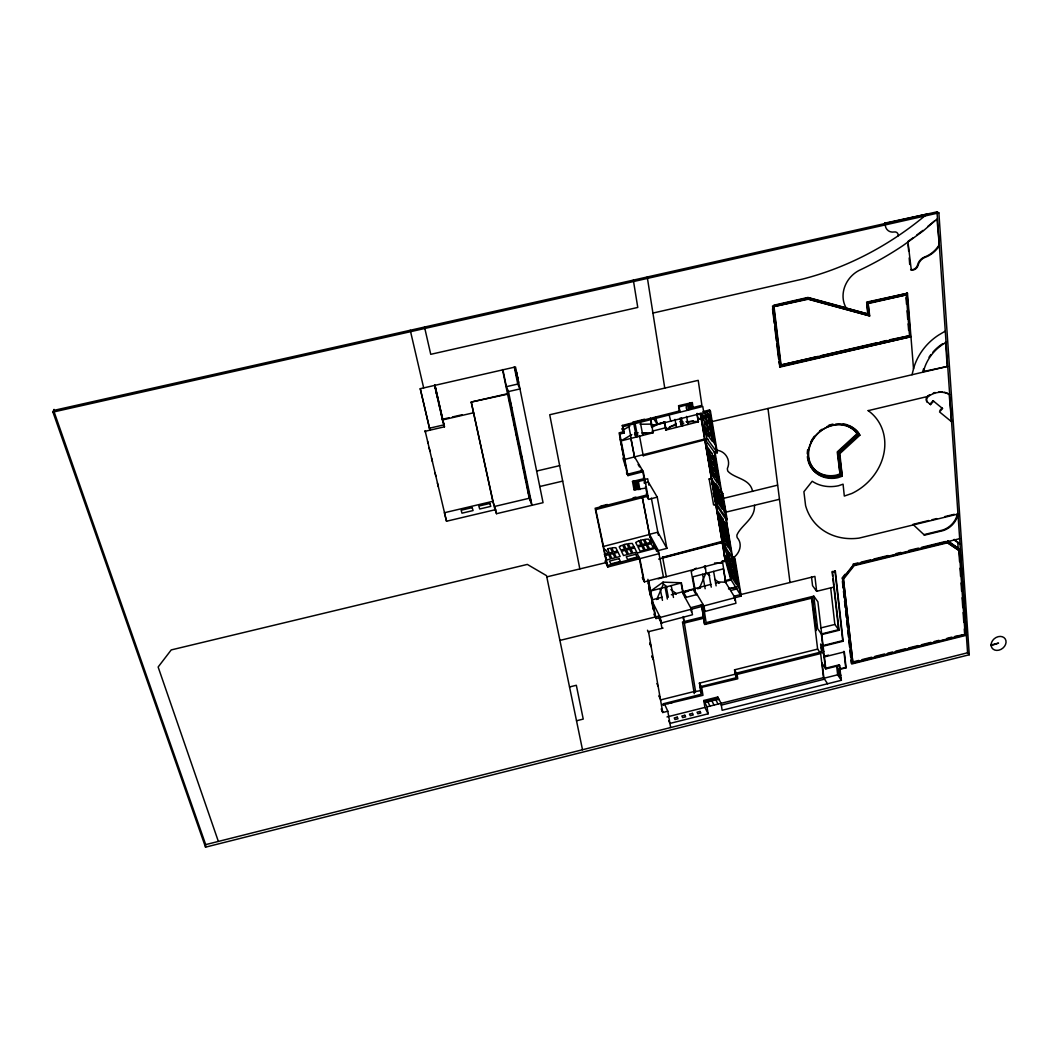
<?xml version="1.0" encoding="UTF-8"?>
<svg xmlns="http://www.w3.org/2000/svg" width="1059" height="1059" viewBox="0 0 1059 1059"><rect width="100%" height="100%" fill="white"/><g stroke="black" fill="none" stroke-linecap="round" stroke-linejoin="round"><path stroke-width="1.5" d="M724.33 543.598L723.972 555.075L730.67 579.18L741.207 596.071L656.051 618.535L653.893 614.167M724.568 552.904L724.859 543.677M205.525 847.16L205.698 844.619L53.612 410.442L937.003 211.84L938.87 212.859L969.276 654.753L205.525 847.16L52.95 412.11L54.035 409.383M711.595 483.884L711.913 479.528M754.458 505.289C755.424 518.685 741.552 524.615 736.932 534.954A7.453 6.473 -32.9 0 0 737.249 537.707C743.339 544.525 739.169 554.863 731.743 558.742M912.011 374.74L913.891 367.486A51.189 43.141 -46.2 0 1 938.645 335.054L945.277 331.123M699.39 588.327L705.996 572.866L705.281 565.85M656.712 599.54L663.397 584.025L663.04 582.146L681.361 582.781L683.359 593.503M634.553 456.892L643.29 471.679L648.598 499.371L657.255 497.148L666.905 548.363L658.38 550.587L649.511 534.332L657.838 532.174L666.905 548.363M639.53 436.03L643.237 455.714L707.968 439.075M643.237 455.714L643.091 454.708M663.993 421.76L666.111 429.994L698.278 421.826L697.179 413.341M842.037 578.108L845.056 574.282M959.666 538.674L853.541 564.659L842.474 578.664L851.78 663.993L966.364 635.268L959.931 549.383L947.275 541.056L947.792 541.586M843.308 578.267L853.713 565.109L946.852 542.314L959.282 550.667L965.12 634.5L852.852 662.643L843.308 578.267L852.852 662.643M843.745 578.823L854.163 565.665L947.646 542.777M933.032 400.712L930.04 404.154L930.557 404.604L933.561 401.149L933.032 400.712L942.523 408.496L939.532 411.925L951.564 421.734L949.155 394.252A20.703 17.473 -44.1 0 0 944.324 392.267M940.008 410.336L941.994 408.046L942.523 408.496M840.105 474.617L837.762 452.497L857.512 434.309L856.93 433.263A27.918 24.132 -40.1 0 0 824.233 428.736A27.918 24.132 -40.1 0 0 809.38 460.361A27.918 24.132 -40.1 0 0 837.007 475.676L840.105 474.617L837.232 451.941L856.969 433.78L856.387 432.734A27.891 24.105 -40.1 0 0 846.048 425.466M842.223 476.219L839.84 453.649L859.882 435.209L858.77 433.184A29.321 25.323 -40 0 0 824.431 428.432A29.321 25.323 -40 0 0 808.824 461.631A29.321 25.323 -40 0 0 837.841 477.715L842.223 476.219L839.099 452.855L859.114 434.428L858.002 432.416A29.281 25.31 -40.1 0 0 848.431 425.255M927.684 226.547L934.713 220.841M916.71 235.098L922.918 230.412M675.774 593.649L676.092 594.403M912.977 237.904L907.894 241.465L911.283 269.992A5.758 4.977 -51.6 0 0 918.127 265.253A10.166 8.737 -51.6 0 1 925.195 257.311A26.078 22.491 -53.4 0 0 939.359 245.767L936.977 219.014L923.461 230.73L903.34 245.344A353.772 314.616 -73.7 0 1 860.795 269.621A26.7 23.324 -49.7 0 0 846.3 308.129L868.195 314.073L866.633 302.119L907.47 293.237L913.52 368.903M705.307 568.961L704.381 566.088M696.253 568.087L691.209 571.503L694.651 590.459L703.917 605.907L704.923 611.467L735.939 603.273L734.999 597.713L725.481 582.198L719.935 582L715.46 583.178M663.04 582.146L650.358 591.279M700.237 587.229L700.462 588.036L697.524 588.778M665.462 429.861L676.198 423.547M631.839 434.574L620.812 440.968L653.125 432.76L650.411 418.159M623.129 430.007L629.827 426.155M652.092 427.32L657.824 424.143L657.573 423.454M634.5 434.322L637.717 432.681M634.99 434.428L637.875 432.946L634.593 432.985M839.588 474.048L836.491 475.107A27.891 24.105 -40.1 0 1 809.632 462.055M841.481 475.385L837.1 476.881A29.281 25.31 -40.1 0 1 807.368 456.588M559.907 640.417L659.479 615.954M690.653 607.734L703.097 604.451M660.763 621.448L659.757 617.331M650.319 591.094L681.043 583.032L683.055 593.861L691.461 609.19L692.48 614.75L661.306 622.983L658.897 618.125M653.271 599.526L662.219 597.17M671.313 594.774L710.92 584.369M724.541 580.795L730.67 579.18M683.743 592.391L688.337 591.187M727.109 581.034L731.703 579.789M685.12 597.62L697.391 594.39M639.093 557.272L607.125 565.585L595.132 508.267L647.234 494.871L645.474 486.677M605.02 561.045L607.787 567.002L658.976 553.672L649.935 537.072L642.151 496.75M662.51 557.325L723.39 541.017M658.632 559.099L723.151 542.287L723.323 543.293L722.317 543.214L723.323 543.293M642.257 577.592L644.402 581.868L663.424 576.903L658.38 550.587M662.497 556.888L662.735 557.59L722.344 542.049L732.815 558.742L734.906 558.199L741.207 596.071M658.116 578.863L725.508 561.217L701.323 418.715L698.146 418.808M716.493 503.846L715.672 504.058L726.315 519.89L732.815 558.742M714.799 504.905L717.42 504.23M603.537 546.431L649.088 534.61M726.315 519.89L727.162 519.665L722.82 493.613L720.199 489.854M604.292 554.373L608.038 553.394L605.549 549.608A11.755 5.321 -11.7 0 0 604.543 550.071M604.888 555.657L608.647 554.678L610.646 558.914L606.873 559.907L605.549 557.074M600.334 506.255L607.27 504.468M633.123 497.823L635.89 497.108M708.881 478.88L712.363 478.562M711.33 478.496L721.96 493.838L722.82 493.613M624.082 459.566L706.896 438.452L717.353 452.736L715.182 453.292L704.579 438.73L705.612 438.783M626.451 472.883L627.974 475.597L643.29 471.679M644.838 479.475L647.671 478.747L648.876 485.141M644.031 482.983L648.267 481.898L657.255 497.148M632.62 422.223L644.587 419.205M645.672 486.73L646.414 488.027L634.05 489.787L632.501 481.408L644.124 478.655L642.548 470.421L627.259 474.326L619.105 432.866L623.539 431.741L622.308 425.453L679.401 411.011L680.235 412.163L678.594 405.716L692.321 402.526L693.076 407.556M689.621 409.237L688.853 404.128L686.351 404.988C685.16 413.725 692.136 409.873 688.681 403.903L690.997 402.83L691.752 407.887L701.892 405.319L698.212 380.353L549.727 414.744L579.829 568.935M691.924 408.112L689.449 409.012M622.308 425.453L623.023 426.645L702.766 406.457L703.825 412.772M702.951 411.62L709.543 409.992M664.88 421.945L650.967 425.877L664.019 422.567M696.769 414.268L699.92 413.473L706.896 438.452M623.023 426.645L624.254 432.932L619.806 434.058L627.974 475.597M653.403 418.358L657.493 424.513L710.43 411.091L717.353 452.736M634.937 435.567L637.809 434.839M642.429 433.661L645.619 432.853M651.987 431.238L666.31 427.598M669.5 426.79L675.867 425.175M680.633 423.971L683.823 423.163M687 422.356L693.367 420.741M698.146 419.523L701.323 418.715L698.04 418.887M721.245 705.109L824.524 679.163M828.575 655.137L823.981 656.289L825.398 668.295L839.297 664.814L841.389 680.288L722.132 710.285L721.06 703.335L717.75 697.007L703.798 700.502L707.002 706.856L708.114 713.819L669.937 723.416L668.759 720.835M991.131 644.957L998.571 643.091L991.171 645.633M205.698 844.619L967.582 652.781L969.276 654.753M735.29 673.405L820.473 652.145L823.518 677.641L827.569 683.77M701.773 692.957L699.377 683.134L735.198 674.199L736.468 676.502M817.627 649.114L734.536 669.831L737.104 674.411L820.646 653.562L817.627 649.114L811.551 598.481M701.535 687.384L737.752 678.793L737.104 674.411M576.52 720.769L583.231 719.087L576.334 685.279L569.53 686.96M660.604 699.906L695.313 691.236L695.617 691.858L683.293 616.563M695.419 691.448L693.817 691.845L700.595 690.614M667.819 703.626L672.544 702.435M663.093 704.804L702.964 695.3L701.746 687.794M852.416 662.034L858.836 660.432M862.039 659.625L871.65 657.215M874.853 656.408L884.477 653.999M887.68 653.204L892.485 652M895.689 651.192L905.313 648.783M908.516 647.976L918.14 645.566M921.343 644.772L930.954 642.35M934.157 641.555L938.976 640.351M946.984 638.339L951.789 637.134M954.993 636.327L965.12 634.5M821.758 662.855L825.808 668.904L839.708 665.423M850.986 660.114L851.343 663.384L965.861 634.685M704.328 701.561L718.306 698.053M661.425 709.556L662.749 712.508L667.805 711.238L670.651 727.546M839.734 668.666L846.088 667.779L840.144 669.275L839.297 664.814M704.857 702.62L718.849 699.112M667.011 716.943L704.91 707.425L708.114 713.819M707.002 706.856L823.518 677.641M841.389 680.288L837.656 674.808L823.915 678.25L822.155 663.45M820.804 627.934L834.836 624.453L839.032 630.277L821.758 634.566L817.68 628.715L813.802 596.151L706.128 622.639L703.891 608.343M822.724 645.619L842.712 640.629L843.136 641.224L823.134 646.215L822.724 645.619L821.347 633.984L838.609 629.695L833.764 586.421L834.188 586.99L816.648 591.306L812.557 585.68L811.498 576.798M710.814 622.335L704.394 623.91L701.707 605.602L704.725 624.506L812.359 598.004L816.251 630.542L811.962 597.435M718.849 620.362L723.668 619.171M731.69 617.198L741.326 614.829M744.53 614.035L754.167 611.665M757.37 610.871L792.688 602.187M800.723 600.201L805.542 599.023M736.521 586.858L728.513 588.804L736.865 587.414M730.723 590.459L737.13 588.897M857.883 562.938L853.104 564.116L853.541 564.659M861.06 562.17L870.617 559.827M873.794 559.046L888.13 555.538M896.099 553.592L900.865 552.427M908.834 550.468L918.391 548.138M921.568 547.357L945.462 541.506M734.231 596.164L814.9 576.4L816.648 591.306M843.136 641.224L835.379 571.383L832.083 571.542L832.586 576.003M835.379 571.383L832.52 572.085L839.032 630.277M662.63 622.639L661.306 622.957L660.234 617.437L652.45 601.909M703.335 616.841L682.486 621.964L694.254 693.645M663.066 628.093L648.505 631.667L662.749 712.508M684.352 623.023L703.692 618.271M928.822 520.512L912.937 524.377L924.481 535.166L942.973 530.652A18.943 15.7 -39.7 0 0 957.958 514.052L957.442 513.549A18.93 15.7 -39.7 0 1 942.457 530.122L923.991 534.636L924.481 535.166M932.013 519.731L936.778 518.579M944.721 516.633L954.265 514.317M957.958 514.052L859.101 538.104A59.41 50.66 -39.1 0 1 805.581 505.553L803.9 491.72L812.213 481.249A38.428 33.186 -40 0 0 838.476 485.75L843.07 484.175L844.314 496.062L851.807 493.494A52.09 44.994 -40.1 0 0 868.195 410.654L868.181 410.495M546.788 576.89L606.476 562.501M722.251 498.67L777.505 485.181M779.477 499.292L724.409 512.503L722.397 498.63M636.843 488.834L634.05 489.787M539.772 486.518L562.686 481.117M495.625 509.631L492.845 501.304L444.37 512.741L446.527 521.24L495.625 509.631L496.512 513.694L543.055 502.681L515.508 366.943L420.251 388.693L429.954 430.166L420.251 388.693M502.84 369.525L506.387 386.667L508.492 391.565L531.989 505.302L529.248 498.259L494.143 506.559L496.512 513.694M643.422 477.45L644.865 479.926L638.484 481.448L632.501 481.408M923.62 368.678A39.607 33.372 -46.2 0 0 922.839 371.656L947.726 366.374L711.489 421.707M536.635 471.043L559.668 465.642M780.708 365.064L909.549 335.716L906.266 294.865L868.076 303.126L869.717 315.926L807.739 298.863L773.652 306.647L780.708 365.064L817.601 356.512M820.804 355.771L876.945 342.759M880.161 342.017L886.568 340.521M889.785 339.78L909.549 335.716M779.543 366.666L910.952 336.696L779.967 367.089L778.961 361.834M690.772 408.681L689.833 403.373L691.17 403.055L691.951 408.271M679.415 406.868L686.351 404.988M442.728 419.205L449.175 417.723M452.392 416.981L462.055 414.757M473.545 412.772L442.45 419.946L444.462 426.817L425.334 431.225M429.438 428.22L443.893 424.884L434.958 385.344L444.462 426.817M773.652 306.647L808.189 299.234L869.717 315.926M867.122 302.49L907.47 293.237M868.565 303.509L906.266 294.865M506.387 386.667L517.758 384.06L519.969 388.931L508.492 391.565M492.845 501.304L471.202 402.063L507.499 393.723L529.248 498.259M471.202 402.063L507.698 394.173M652.926 313.067L802.841 279.033A339.714 302.146 -73.6 0 0 926.982 214.09L884.715 223.158A9.385 8.168 -54.1 0 0 884.689 224.442M773.692 305.257L807.924 297.447L844.248 307.322M868.195 314.073L808.361 297.817L772.554 305.998L779.967 367.089M52.95 412.11L938.87 212.859M698 418.623L701.137 418.464L704.645 439.154M722.304 560.966L725.322 560.913L704.923 440.729M722.344 561.283L725.508 561.217L722.45 561.191M679.825 421.734L682.949 421.681M686.073 421.641L698.569 421.456M640.073 424.262L651.523 424.103L650.954 418.993M642.085 432.893L653.125 432.76M714.573 563.004L722.768 563.242L725.746 582.635L723.39 568.842L692.771 576.864L695.273 590.644M716.043 450.221C725.137 450.432 731.253 460.149 727.414 468.382A7.638 6.751 -35.7 0 0 727.89 471.229C734.972 478.88 750.182 478.43 752.592 491.416M868.195 410.654L928.531 396.265A20.717 17.487 -44.1 0 1 949.685 394.676L949.155 394.252M884.715 223.158L885.231 223.475A9.385 8.168 -54.1 0 0 894.22 231.974A4.183 3.627 -53.3 0 1 898.204 235.813M910.621 269.767L910.766 269.648A5.758 4.964 -51.6 0 0 917.584 264.909A10.153 8.724 -51.6 0 1 924.653 256.98L925.195 257.311M948.017 540.884L960.447 549.912M959.282 550.667L946.852 542.314M954.199 539.375L956.555 541.083M954.159 540.024L960.063 544.313L957.733 541.943L958.117 547.529M705.996 572.866L709.729 575.633M714.693 579.313L719.657 582.993M663.397 584.025L667.13 586.805M670.863 589.572L675.827 593.265M922.839 371.656L923.355 372.08A39.633 33.398 -46.2 0 1 946.058 342.428L945.515 342.031L947.183 365.964M926.572 397.615A4.262 3.614 -44.6 0 0 926.877 401.586L930.557 404.604M926.956 396.953A4.262 3.614 -44.6 0 1 928.015 395.828L928.531 396.265A4.262 3.614 -44.6 0 0 927.393 402.023L926.877 401.586M859.114 434.428L859.882 435.209M839.099 452.855L839.84 453.649M710.43 411.091L709.53 409.952L716.466 451.518L714.296 452.074L721.073 492.554L721.934 492.329L731.915 557.352L734.006 556.809L740.32 594.668M705.479 413.209L708.14 416.69L707.306 411.726M703.083 414.837L705.704 418.292L704.884 413.381M813.802 596.151L817.892 601.816L825.808 668.904M668.811 413.685L670.757 421.151M715.844 483.579L718.465 487.339M722.953 498.498L720.319 494.659L722.622 508.399L725.256 512.291M724.343 502.747L717.539 492.845L718.849 500.655L725.653 510.637M840.436 671.83L837.656 667.779L838.45 674.742L841.23 678.819M823.346 647.989L820.619 644.031L821.466 651.126L824.18 655.111M838.053 671.274L840.833 675.324M719.127 498.114L725.005 506.692M821.043 647.578L823.77 651.563M823.981 656.289L824.392 656.884L844.327 651.907L846.088 667.779M820.473 652.145L820.381 653.165M727.162 519.665L716.347 503.621L713.184 492.912M655.547 417.047L657.493 424.513M621.765 428.763L624.254 432.932M638.074 464.398L639.557 466.926M641.185 469.68L642.707 472.274M644.19 481.488L645.646 483.976M646.387 493.401L647.976 496.168L595.78 509.591L607.787 567.002M646.189 495.202L648.598 499.371M622.891 458.07L625.591 466.913M696.173 594.708L693.208 589.479L683.465 592.034L686.351 597.302M701.243 604.941L704.923 611.467M736.442 674.609L735.118 672.24L735.952 677.8L699.92 686.788L701.137 694.307L663.04 703.838L663.278 705.228M735.383 673.974L736.707 676.357M650.729 539.931L652.212 542.671M653.641 545.306L655.905 549.475M715.315 698.808L718.042 704.089M711.86 700.859L714.031 705.095M699.377 683.134L701.164 686.629M647.83 582.966L649.114 585.508M707.319 700.806L710.007 706.101M648.571 586.726L649.855 589.281M648.651 588.804L651.179 596.998L649.67 594.006M651.629 602.412L653.76 610.156L652.754 608.131M647.486 630.224L648.704 632.779M649.749 643.051L650.967 645.646M649.935 644.15L651.153 646.745M652.092 656.315L653.31 658.936M651.669 656.09L653.496 660.022M656.898 683.558L658.116 686.232M664.893 704.831L667.805 711.238M658.989 695.406L660.207 698.106M659.175 696.451L660.392 699.165M661.332 708.723L662.563 711.463M652.04 424.858L652.291 425.546M218.366 841.428L158.135 667.011L171.227 649.922L527.329 564.421L546.523 575.646L582.503 749.746M436.864 394.583L436.387 392.942L438.122 400.037M439.114 404.392L438.625 402.724L440.359 409.807M442.08 417.802L442.583 419.51L441.153 413.778M705.426 429.967L706.697 434.521M700.939 414.453L702.66 420.661M704.394 426.856L706.988 436.149M704.764 438.995L705.003 439.842M726.514 561.085L729.108 570.444M726.726 562.382L728.936 570.324M729.81 573.515L731.134 578.28M718.479 582.384L718.584 583.284M657.891 599.182L657.665 598.361L657.798 599.248M425.519 432.403L425.083 430.669L446.527 521.24M427.571 441.272L428.021 443.033M429.067 447.6L429.98 451.174M431.543 458.097L432.456 461.711M434.971 472.671L435.911 476.351M437.393 482.997L438.347 486.73M410.257 330.262L423.679 387.912M434.614 384.735L435.553 388.852M434.561 385.423L442.609 420.489M424.513 327.059L430.748 354.328L637.77 307.441L633.335 280.106M471.361 402.526L493.851 505.209M502.535 369.737L507.499 393.723M514.277 366.917L517.758 384.06M644.402 581.868L639.808 558.662L636.949 553.102L655.971 548.152L656.567 551.236M639.398 558.808L643.687 580.438M648.638 580.769L656.051 618.535M647.909 579.339L655.322 617.04M620.124 439.101L621.368 445.482M621.62 446.726L622.745 452.458M622.983 453.689L624.108 459.394M651.391 598.123L652.423 603.312M628.437 424.196L631.164 438.347M660.167 588.513L662.457 600.36M630.939 438.214L634.738 457.832M642.31 497.042L650.094 537.376M630.78 437.949L634.473 457.038M634.923 422.541L637.637 436.705M666.31 586.898L668.295 597.263M633.626 422.872L636.34 437.023M665.092 587.216L667.355 599.063M640.126 421.23L642.8 435.395M671.234 585.601L673.471 597.461M651.351 498.114L658.407 535.219M662.749 558.027L666.31 576.718M690.905 609.11L691.421 611.877M664.642 421.892L666.111 429.994M703.348 605.841L704.089 609.997M674.993 419.364L676.423 427.373M702.58 574.296L705.162 588.751M681.44 417.723L682.856 425.744M708.709 572.694L711.251 587.149M680.156 418.053L681.572 426.075M686.603 416.412L687.993 424.434M713.607 571.41L716.122 585.865M635.413 481.302L636.962 489.682M633.957 481.355L635.506 489.735M709.226 479.37L713.581 504.931L716.691 504.137L717.499 508.902M696.888 413.712L698.278 421.826M638.339 481.183L639.874 489.576M636.869 481.249L638.418 489.629M660.551 620.217L661.954 628.371M725.521 547.675L726.275 552.149L728.923 556.279L728.168 551.779M706.432 443.549L706.962 446.739M707.505 449.916L708.047 453.093M708.59 456.283L709.12 459.46M715.182 453.292L721.96 493.838M731.663 557.206L732.431 561.733L729.744 557.537L728.976 553.036M718.465 494.196L719.776 502.006M683.24 617.543L684.035 622.348M703.798 700.502L704.91 707.425M702.17 606.066L702.686 609.322M703.189 612.565L703.706 615.822M647.234 276.981L664.761 388.097M717.75 697.007L718.187 699.774M678.594 405.716L679.401 411.011M687.516 404.445L688.469 409.807M734.536 669.831L735.198 674.199M734.443 597.58L734.853 600.413M767.987 408.483L790.001 582.503M772.527 308.831L774.288 323.286M774.672 326.503L776.432 340.958M776.816 344.175L778.577 358.63M774.063 307.017L781.132 365.487M836.636 665.926L837.656 674.808M830.68 587.785L834.836 624.453M834.955 570.841L842.712 640.629M843.904 651.311L845.664 667.17M832.93 578.982L833.592 584.939M842.395 581.378L843.11 587.944M843.467 591.226L844.182 597.779M844.539 601.062L845.267 607.628M845.625 610.911L846.34 617.463M846.697 620.746L847.412 627.312M847.769 630.582L848.484 637.147M848.841 640.43L849.556 646.983M849.914 650.266L850.629 656.832M868.076 303.126L869.227 315.542M866.765 303.562L867.705 313.702M906.001 297.764L906.53 304.29M907.06 310.83L907.709 318.984M908.106 323.882L908.635 330.421M906.954 292.866L910.436 336.299M908.145 244.748L908.675 251.327M909.191 257.906L909.707 264.485M937.003 211.84L967.582 652.781M958.752 550.137L959.56 561.641M960.023 568.206L960.592 576.427M961.056 582.993L961.625 591.213M962.088 597.779L962.777 607.641M963.121 612.565L963.809 622.427M964.272 628.993L964.617 633.917M929.034 357.227A39.607 33.372 -46.2 0 1 930.901 354.593M932.966 352.091A39.607 33.372 -46.2 0 1 942.762 343.659M809.102 460.546A27.891 24.105 -40.1 0 1 808.361 457.369M810.625 442.384A27.891 24.105 -40.1 0 1 814.384 436.242M819.547 431.039A27.891 24.105 -40.1 0 1 821.916 429.305M827.053 426.552A27.891 24.105 -40.1 0 1 831.156 425.162M835.313 424.394A27.891 24.105 -40.1 0 1 842.17 424.527M938.804 245.436A26.065 22.477 -53.4 0 1 924.653 256.98M928.015 395.828A20.703 17.473 -44.1 0 1 929.709 394.755M933.283 393.088A20.703 17.473 -44.1 0 1 935.137 392.505M938.883 391.87A20.703 17.473 -44.1 0 1 942.563 391.949M807.276 453.795A29.281 25.31 -40.1 0 1 807.713 449.546M828.628 425.361A29.281 25.31 -40.1 0 1 832.956 424.116M843.07 423.799A29.281 25.31 -40.1 0 1 847.147 424.791M719.498 501.582A9.372 1.668 75.5 0 1 718.174 493.772M991.131 644.402L991.237 646.162A8.009 6.354 -36.4 0 0 1002.939 648.068A8.009 6.354 -36.4 0 0 1002.251 636.724A8.009 6.354 -36.4 0 0 991.131 644.402M620.071 546.298L619.237 546.815L620.839 550.071L624.585 549.105L622.586 545.107L620.071 546.298M639.001 540.845L638.418 541.083A11.742 5.308 -11 0 0 635.678 542.552L637.359 545.782L641.092 544.816L639.001 540.845M607.72 548.814L609.296 553.063L612.42 552.255L610.447 548.138L607.72 548.814M624.161 544.551L625.843 548.774L628.953 547.966L626.875 543.876L624.161 544.551M640.576 540.289L642.35 544.485L645.447 543.677L643.29 539.613L640.576 540.289M619.025 558.622L609.547 561.085L610.858 563.891L620.375 561.416L619.025 558.622M635.718 554.281L626.253 556.743L627.643 559.536L637.134 557.06L635.718 554.281M617.423 550.958L613.677 551.924L611.745 547.927L612.406 547.834A11.755 5.321 -11.7 0 1 615.835 547.702L617.423 550.958M633.944 546.669L630.211 547.635L628.186 543.664L632.289 543.426L633.944 546.669M650.438 542.38L646.705 543.346L644.6 539.402L645.249 539.309A11.742 5.308 -11 0 1 648.704 539.163L650.438 542.38M613.029 553.539L609.905 554.347L611.917 558.583L615.054 557.775L613.029 553.539M618.046 552.229L614.299 553.208L616.325 557.444L620.111 556.465L618.046 552.229M625.207 550.376L621.461 551.342L623.539 555.565L627.312 554.585L625.207 550.376M629.589 549.237L626.478 550.045L628.583 554.254L631.72 553.433L629.589 549.237M634.593 547.94L630.846 548.906L632.991 553.116L636.75 552.136L634.593 547.94M641.754 546.073L638.008 547.053L640.192 551.236L643.951 550.256L641.754 546.073M646.122 544.935L643.012 545.742L645.222 549.925L648.346 549.118L646.122 544.935M651.126 543.638L647.38 544.617L649.617 548.787L653.377 547.807L651.126 543.638M677.257 717.155L674.252 717.923L674.993 719.538L678.012 718.77L677.257 717.155M684.869 715.249L681.864 716.003L682.618 717.618L685.623 716.864L684.869 715.249M692.467 713.342L689.475 714.097L690.243 715.699L693.248 714.944L692.467 713.342M700.065 711.436L697.06 712.191L697.855 713.792L700.846 713.038L700.065 711.436M472.195 507.618L461.142 510.226L461.976 513.178L473.069 510.557L472.195 507.618M489.827 503.462L478.814 506.056L479.714 508.982L490.78 506.374L489.827 503.462M710.271 416.227L708.445 413.844L709.504 420.224L711.33 422.62L710.271 416.227M708.352 417.934L705.678 414.44L706.512 419.364L709.173 422.885L708.352 417.934M711.542 423.865L709.715 421.469L710.668 427.187L712.495 429.61L711.542 423.865M705.916 419.523L703.282 416.055L704.116 420.926L706.737 424.421L705.916 419.523M709.384 424.116L706.724 420.595L707.544 425.493L710.205 429.054L709.384 424.116M702.488 415.459L700.82 413.262L701.442 416.902L703.097 419.112L702.488 415.459M712.707 430.854L710.88 428.418L711.833 434.124L713.66 436.573L712.707 430.854M706.949 425.652L704.314 422.144L705.135 427.002L707.769 430.523L706.949 425.652M710.417 430.285L707.743 426.724L708.577 431.609L711.238 435.196L710.417 430.285M713.859 437.804L712.032 435.355L713.091 441.643L714.918 444.105L713.859 437.804M707.968 431.741L705.347 428.207L706.154 433.038L708.789 436.599L707.968 431.741M711.449 436.414L708.775 432.827L709.596 437.698L712.27 441.312L711.449 436.414M708.59 448.645L705.969 445.032L706.79 449.81L709.411 453.464L708.59 448.645M712.058 453.437L709.398 449.757L710.205 454.576L712.866 458.282L712.058 453.437M714.997 458.137L713.184 455.622L714.229 461.83L716.043 464.372L714.997 458.137M709.609 454.655L706.988 451.015L707.796 455.78L710.417 459.447L709.609 454.655M713.078 459.487L710.417 455.78L711.224 460.572L713.885 464.305L713.078 459.487M716.255 465.576L714.428 463.035L715.368 468.608L717.181 471.176L716.255 465.576M710.615 460.652L707.994 456.972L708.802 461.724L711.423 465.417L710.615 460.652M714.084 465.51L711.423 461.777L712.23 466.556L714.891 470.315L714.084 465.51M717.393 472.38L715.566 469.812L716.506 475.372L718.32 477.953L717.393 472.38M711.635 466.609L709.014 462.902L709.808 467.641L712.429 471.361L711.635 466.609M715.09 471.52L712.429 467.747L713.236 472.513L715.897 476.298L715.09 471.52M718.518 479.158L716.705 476.563L717.724 482.692L719.551 485.3L718.518 479.158M712.628 472.552L710.007 468.819L710.814 473.532L713.435 477.291L712.628 472.552M716.096 477.49L713.435 473.704L714.243 478.443L716.903 482.255L716.096 477.49M715.977 487.18L713.342 483.381L713.779 485.909L716.4 489.721L715.977 487.18M719.458 492.21L716.784 488.345L717.208 490.899L719.882 494.778L719.458 492.21M716.652 491.191L714.018 487.365L714.666 491.151L717.287 494.99L716.652 491.191M717.486 496.168L714.865 492.316L715.5 496.089L718.134 499.954L717.486 496.168M718.373 501.41L715.738 497.531L716.162 500.047L718.796 503.925L718.373 501.41M721.854 506.533L719.18 502.601L719.604 505.117L722.278 509.061L721.854 506.533M719.657 514.105L717.022 510.173L717.803 514.767L720.438 518.725L719.657 514.105M723.138 519.307L720.464 515.309L721.245 519.929L723.919 523.953L723.138 519.307M726.09 524.311L724.263 521.571L725.256 527.528L727.083 530.281L726.09 524.311M720.636 519.876L718.002 515.905L718.77 520.485L721.404 524.47L720.636 519.876M724.104 525.105L721.431 521.081L722.212 525.688L724.885 529.725L724.104 525.105M727.281 531.433L725.455 528.679L726.355 534.027L728.182 536.794L727.281 531.433M721.603 525.608L718.968 521.624L719.736 526.177L722.37 530.188L721.603 525.608M725.084 530.877L722.41 526.839L723.178 531.419L725.852 535.483L725.084 530.877M728.367 537.959L726.54 535.179L727.44 540.5L729.267 543.293L728.367 537.959M722.569 531.327L719.935 527.316L720.702 531.856L723.337 535.894L722.569 531.327M726.05 536.635L723.376 532.558L724.144 537.125L726.818 541.215L726.05 536.635M729.452 544.445L727.626 541.652L728.618 547.516L730.445 550.336L729.452 544.445M723.535 537.032L720.901 532.981L721.669 537.509L724.303 541.573L723.535 537.032M727.004 542.367L724.343 538.263L725.111 542.817L727.785 546.934L727.004 542.367M734.628 562.369L732.802 559.509L733.768 565.321L735.608 568.18L734.628 562.369M729.121 557.405L726.474 553.275L727.229 557.736L729.876 561.879L729.121 557.405M732.616 562.858L729.929 558.662L730.684 563.15L733.371 567.359L732.616 562.858M735.793 569.318L733.953 566.446L734.827 571.661L736.667 574.547L735.793 569.318M730.061 562.991L727.414 558.848L728.155 563.282L730.816 567.465L730.061 562.991M733.556 568.484L730.869 564.275L731.623 568.736L734.311 572.985L733.556 568.484M726.593 557.961L724.912 555.34L727.149 561.296L726.593 557.961M736.852 575.672L735.012 572.787L735.886 577.976L737.726 580.875L736.852 575.672M731.001 568.577L728.354 564.394L729.095 568.829L731.743 573.025L731.001 568.577M734.496 574.097L731.809 569.861L732.563 574.309L735.25 578.571L734.496 574.097M737.911 582L736.071 579.088L737.024 584.82L738.864 587.745L737.911 582M731.928 574.137L729.28 569.927L730.035 574.335L732.682 578.558L731.928 574.137M735.436 579.683L732.749 575.421L733.49 579.855L736.177 584.144L735.436 579.683M516.54 372.503L515.098 369.366L517.507 377.269L516.54 372.503M517.586 377.653L516.13 374.489L518.553 382.392L517.586 377.653M510.491 402.844L509.088 399.547L511.563 408.033L510.491 402.844M512.582 414.718L511.881 413.036L513.681 420.052L512.582 414.718M514.78 425.374L514.078 423.666L515.879 430.669L514.78 425.374M516.977 435.951L516.263 434.216L518.063 441.219L516.977 435.951M519.214 445.071L517.785 441.563L520.26 450.115L519.214 445.071M521.465 455.979L520.035 452.418L522.511 460.983L521.465 455.979M523.45 467.271L522.736 465.47L524.523 472.433L523.45 467.271M525.582 477.583L524.854 475.756L526.641 482.705L525.582 477.583M527.7 487.815L526.972 485.962L528.759 492.912L527.7 487.815M529.91 496.817L528.441 493.07L530.916 501.701L529.91 496.817"/></g></svg>
